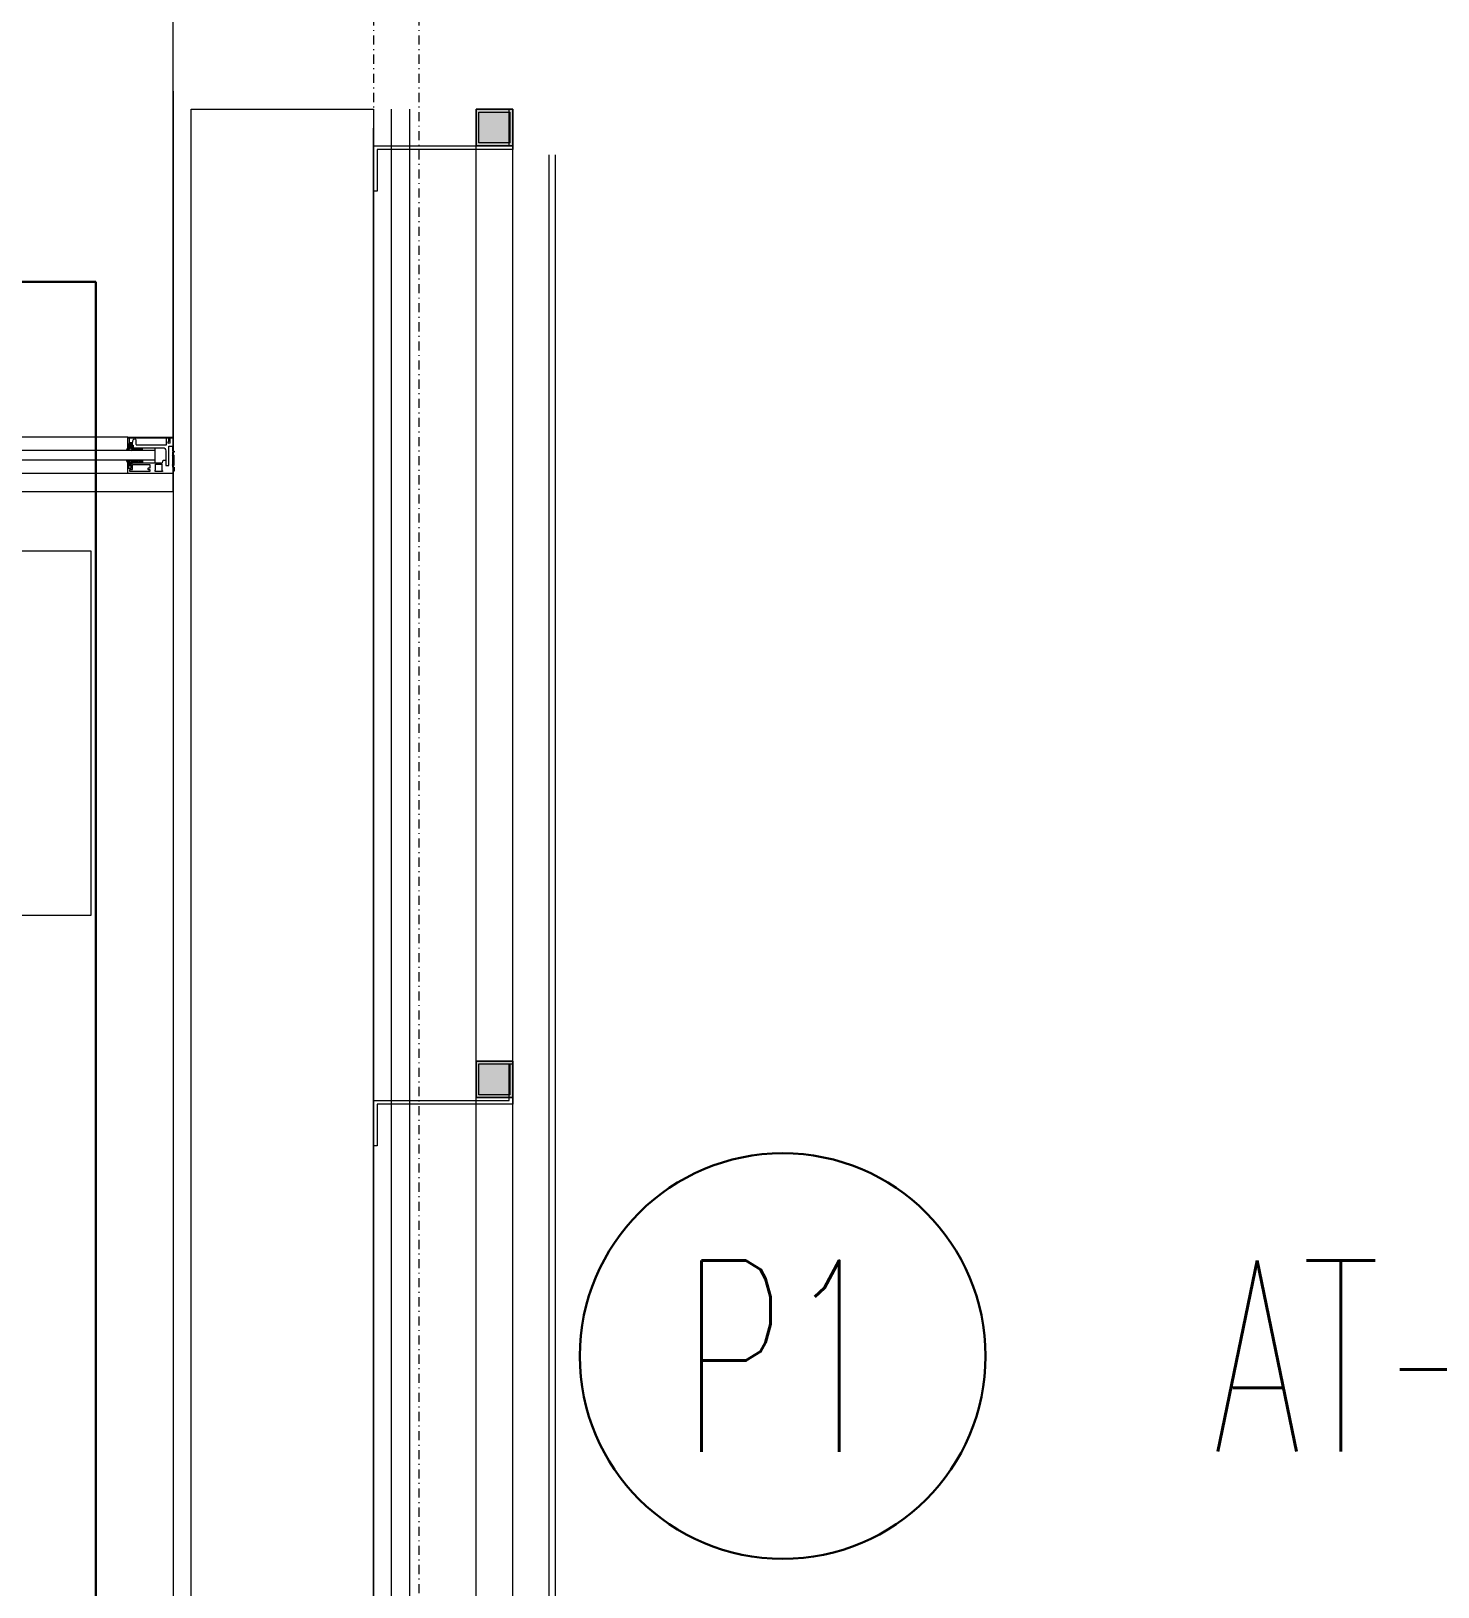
# Model space of a CAD drawing. Extents: x -9058 to 11890, y 0 to 6516.
# Drawn here: x 9817.5 to 9972, y 2613.6 to 2784.5 of the extents above; entities that cross this region are included whole.
import ezdxf
from ezdxf.enums import TextEntityAlignment as Align

# ---------------------------------------------------------------- set-up
doc = ezdxf.new("R2010")
doc.units = 0
doc.header["$MEASUREMENT"] = 0
doc.linetypes.add('DASHDOT', pattern=[1, 0.5, -0.25, 0, -0.25])
doc.layers.get('0').update_dxf_attribs({"color": 9, "lineweight": 9})
for name, color, linetype, lineweight in [('00', 9, 'Continuous', 9), ('05', 9, 'Continuous', 9), ('06D', 9, 'Continuous', 9), ('10', 9, 'Continuous', 9), ('14', 9, 'Continuous', 9), ('15', 9, 'Continuous', 9), ('24', 9, 'DASHDOT', 9), ('33', 9, 'BATTING', 9), ('E-KABLO', 7, 'Continuous', 30), ('E-YAZI', 7, 'Continuous', 30)]:
    doc.layers.add(name, color=color, linetype=linetype, lineweight=lineweight)
doc.styles.add('E-YAZI', font='txttw.shx')
doc.linetypes.add('BATTING', pattern='A,0.0001,-0.1,[134,ltypeshp.shx,S=0.1,R=0,X=-0.1,Y=0],-0.2,[134,ltypeshp.shx,S=0.1,R=180,X=0.1,Y=0],-0.1', length=0.4001)
pattern_1 = [(225, (-4013.78252, -7279.21108), (-0.0883883476, 0.0883883476), []), (135, (-4013.78252, -7279.21108), (0.0883883476, 0.0883883476), [])]

# ---------------------------------------------------------------- blocks, each defined once
blk = doc.blocks.new('p-s-profil')
at = {"layer": '10'}
blk.add_lwpolyline([(9, 15.3), (4.6, 15.3), (4.6, 0.4), (0, 0.4), (0, 0), (5, 0), (5, 14.9), (9, 14.9), (9, 15.3)], dxfattribs=at)
blk.add_lwpolyline([(9, 15.3), (4.6, 15.3), (4.6, 0.4), (0, 0.4), (0, 0), (5, 0), (5, 14.9), (9, 14.9), (9, 15.3)], dxfattribs=at)
blk = doc.blocks.new('p-kutu_profil_40x40')
h = blk.add_hatch(color=256)
h.dxf.hatch_style = 1
h.paths.add_polyline_path([(0, 0), (4, 0), (4, 4), (0, 4)])
h = blk.add_hatch(color=255)
h.dxf.hatch_style = 1
h.paths.add_polyline_path([(0, 0), (4, 0), (4, 4), (0, 4)])
blk.add_lwpolyline([(0, 0), (4, 0), (4, 4), (0, 4)], close=True)
at = {"layer": '10'}
for points in [[(0, 4), (4, 4), (4, 0), (0, 0)], [(0, 4), (4, 4), (4, 0), (0, 0)], [(0, 0), (4, 0), (4, 4), (0, 4)], [(0.3, 3.7), (3.7, 3.7), (3.7, 0.3), (0.3, 0.3)], [(0.3, 3.7), (3.7, 3.7), (3.7, 0.3), (0.3, 0.3)]]:
    blk.add_lwpolyline(points, close=True, dxfattribs=at)
blk = doc.blocks.new('*U807')
at = {"layer": '10'}
h = blk.add_hatch(dxfattribs=at)
h.set_pattern_fill('NET', color=256, angle=315, style=0)
h.set_pattern_definition(pattern_1)
h.paths.add_polyline_path([(-2.88, 4.51), (-2.88, 4.57), (-2.99, 4.61), (-3.03, 4.61), (-3.03, 4.58), (-3.16, 4.58), (-3.16, 4.87), (-3.03, 4.87), (-3.03, 4.84), (-2.88, 4.88), (-2.89, 4.97), (-2.52, 5.14), (-2.52, 5.03), (-2.56, 5.03), (-2.75, 4.87, -0.2599), (-2.52, 4.79), (-2.52, 4.55, -0.382682)])
h.paths.add_polyline_path([(-2.76, 4.75), (-2.76, 4.56, 2.16717)], flags=16)
h = blk.add_hatch(dxfattribs=at)
h.set_pattern_fill('NET', color=256, angle=315, style=0)
h.set_pattern_definition(pattern_1)
h.paths.add_polyline_path([(-1.11, 4.51), (-1.11, 4.57), (-1.01, 4.61), (-0.96, 4.61), (-0.96, 4.58), (-0.84, 4.58), (-0.83, 4.87), (-0.96, 4.87), (-0.96, 4.84), (-1.11, 4.88), (-1.1, 4.97), (-1.48, 5.14), (-1.48, 5.03), (-1.43, 5.03), (-1.24, 4.87, 0.2599), (-1.48, 4.79), (-1.48, 4.55, 0.382682)])
h.paths.add_polyline_path([(-1.24, 4.75), (-1.24, 4.56, -2.16717)], flags=16)
h = blk.add_hatch(dxfattribs=at)
h.set_pattern_fill('NET', color=256, angle=315, style=0)
h.set_pattern_definition([(225, (-4017.50971, -7287.43021), (-0.0883883476, 0.0883883476), []), (135, (-4017.50971, -7287.43021), (0.0883883476, 0.0883883476), [])])
h.paths.add_polyline_path([(-2.83, 3.34), (-2.52, 3.34), (-2.52, 4.38), (-2.83, 4.38)])
h = blk.add_hatch(dxfattribs=at)
h.set_pattern_fill('NET', color=256, angle=315, style=0)
h.set_pattern_definition([(225, (-4017.50971, -7280.92107), (-0.0883883476, 0.0883883476), []), (135, (-4017.50971, -7280.92107), (0.0883883476, 0.0883883476), [])])
h.paths.add_polyline_path([(-1.48, 3.34), (-1.18, 3.34), (-1.18, 4.38), (-1.48, 4.38)])
h = blk.add_hatch(dxfattribs=at)
h.set_pattern_fill('NET', color=256, angle=315, style=0)
h.set_pattern_definition([(225, (-4038.56212, -7284.97416), (-0.0883883476, 0.0883883476), []), (135, (-4038.56212, -7284.97416), (0.0883883476, 0.0883883476), [])])
h.paths.add_polyline_path([(-3.08, -0.11), (-2.01, -0.11), (-2.01, 0.07), (-3.08, 0.07)])
at = {"layer": '06D'}
for points in [[(-3.99, 493.03), (-3.99, 4.95)], [(0.01, 493.03), (0.01, 4.96)]]:
    blk.add_lwpolyline(points, dxfattribs=at)
at = {"layer": '10'}
for points in [[(-2.88, 4.98), (-2.52, 5.14)], [(-1.1, 4.97), (-1.48, 5.14)], [(-3.56, 2.72), (-3.56, 2.56), (-3.8, 2.56), (-3.8, 4.76), (-3.57, 4.76), (-3.57, 4.46), (-3.03, 4.46), (-3.03, 2.56)], [(-3.16, 4.6), (-3.16, 4.87)], [(-2.83, 4.38), (-2.83, 4.38), (-2.5, 4.38)], [(-2.75, 4.87), (-2.56, 5.03), (-2.52, 5.03)], [(-0.89, 4.41), (-0.89, 4.38), (-1.5, 4.38)], [(-1.24, 4.87), (-1.43, 5.03), (-1.48, 5.03)], [(-0.15, 4.81), (-0.6, 4.81), (-0.6, 4.5), (-0.89, 4.5), (-0.89, 4.41), (-1.11, 4.51), (-1.11, 4.57), (-1.01, 4.61), (-0.96, 4.61), (-0.96, 4.58), (-0.71, 4.58), (-0.71, 4.87), (-0.96, 4.87), (-0.96, 4.84), (-1.11, 4.88), (-1.1, 4.97), (0, 4.96), (0, 0)], [(-0.84, 4.58), (-0.83, 4.87)], [(-2.5, 3.34), (-2.83, 3.34)], [(-2.83, 1.97), (-1.18, 1.97)], [(-1.5, 3.34), (-1.18, 3.34)], [(-3.08, 0.07), (-3.08, -0.11), (-2.01, -0.11)], [(-2.01, 0.07), (-2.01, -0.11)]]:
    blk.add_lwpolyline(points, dxfattribs=at)
for points in [[(-1.02, 0.07), (-1.55, 0.07), (-1.55, -0.11), (-1.68, -0.11), (-1.68, 0.07), (-3.33, 0.07), (-3.33, -0.11), (-3.76, -0.11), (-3.76, 0.01), (-4, 0.01), (-4, 4.98), (-2.88, 4.98), (-2.88, 4.87), (-3.06, 4.83), (-3.06, 4.88), (-3.43, 4.88), (-3.43, 4.6), (-2.88, 4.6), (-2.88, 4.45), (-2.83, 4.41), (-2.83, 1.16), (-2.54, 1.09), (-2.54, 0.79), (-3.14, 0.79), (-3.14, 0.47), (-1.02, 0.47)], [(-2.98, 1.92), (-2.98, 1.24), (-3.68, 1.24), (-3.72, 1.17), (-3.8, 1.17), (-3.8, 1.98), (-3.66, 1.98), (-3.6, 1.92)]]:
    blk.add_lwpolyline(points, close=True, dxfattribs=at)
for points in [[(-2.76, 4.56), (-2.76, 4.75, -1)], [(-1.18, 4.38), (-1.18, 1.12, -0.414214), (-1.51, 0.79), (-2.54, 0.79)], [(-1.24, 4.56), (-1.24, 4.75, 1)], [(-0.89, 4.5), (-0.31, 4.38, -0.833203), (-0.32, 4.07, -0.447088)], [(-0.32, 4.07), (-0.77, 4.07, 0.414214), (-0.87, 3.96), (-0.87, 0.71), (-0.14, 0.71)], [(-0.5, 0.46), (-0.14, 0.46), (-0.14, 4.78), (-0.11, 4.78, 0.561743), (-0.1, 4.86, 0.595966), (-0.15, 4.81, -2.204878)], [(-3.03, 2.56), (-3.44, 2.56), (-3.44, 2.72, 1), (-3.56, 2.72, -1)], [(0, 0), (-0.14, 0), (-0.14, 0.34), (-0.62, 0.34, -1), (-0.62, 0.55)], [(-0.62, 0.55, -0.305404), (-0.5, 0.46, -5.773092)]]:
    blk.add_lwpolyline(points, format="xyb", dxfattribs=at)
for centre, radius, start, end in [((-2.72, 4.73), 0.273, 233.5711, 324.0262), ((-2.68, 4.66), 0.125, 229.5402, 130.4598), ((-2.7, 4.62), 0.253, 35.8742, 101.3324), ((-1.29, 4.62), 0.253, 78.6676, 144.1258), ((-1.28, 4.73), 0.273, 215.9738, 306.4289), ((-1.32, 4.66), 0.125, 49.5402, 310.4598)]:
    blk.add_arc(centre, radius, start, end, dxfattribs=at)
at = {"layer": '15'}
for points in [[(-2.5, 496.02), (-2.5, 1.96)], [(-1.5, 1.96), (-1.5, 496.02)]]:
    blk.add_lwpolyline(points, dxfattribs=at)
blk = doc.blocks.new('p-dolay-porschee')
blk.add_lwpolyline([(0, 0), (100, 0), (100, -100), (0, -100)], close=True)

msp = doc.modelspace()

# ---------------------------------------------------------------- linework, layer by layer
at = {"layer": '00'}
msp.add_lwpolyline([(9835.06, 2535.87), (9835.06, 2567.87), (9835.06, 2751.43), (9835.06, 2775.87), (9855.06, 2775.87), (9855.06, 2567.87), (9855.06, 2535.87), (9835.06, 2535.87)], dxfattribs=at)
at = {"layer": '06D'}
for points in [[(9859.06, 2535.87), (9859.06, 2775.87)], [(9866.36, 2535.87), (9866.36, 2775.87)], [(9870.36, 2535.87), (9870.36, 2775.87)], [(9855.06, 2535.87), (9855.06, 2773.79)]]:
    msp.add_lwpolyline(points, dxfattribs=at)
at = {"layer": '10'}
for points in [[(9874.36, 2535.87), (9874.36, 2770.87)], [(9875.06, 2535.87), (9875.06, 2770.87)]]:
    msp.add_lwpolyline(points, dxfattribs=at)
at = {"layer": '14'}
msp.add_lwpolyline([(9833.06, 2777.87), (9833.06, 2533.87)], dxfattribs=at)
at = {"layer": '24', "ltscale": 2}
for points in [[(9755.06, 4008.37), (9755.06, 3968.37), (9855.06, 3968.37), (9855.06, 2535.87)], [(9960.06, 4008.37), (9960.06, 3968.37), (9860.06, 3968.37), (9860.06, 2535.87)]]:
    msp.add_lwpolyline(points, dxfattribs=at)
at = {"layer": '33', "ltscale": 0.2, "flags": 128}
msp.add_lwpolyline([(9857.06, 2535.87), (9857.06, 2775.87)], dxfattribs=at)
at = {"layer": 'E-KABLO', "color": 7, "linetype": 'Continuous'}
msp.add_circle((9900.02, 2638.91, 0), 22.28, dxfattribs=at)
at = {"layer": 'E-YAZI', "color": 4}
for p, q in [((9590.3, 2756.92), (9824.57, 2756.92)), ((9824.57, 2756.92), (9824.57, 2588.89))]:
    msp.add_line(p, q, dxfattribs=at)

# ---------------------------------------------------------------- block references
at = {"xscale": -1, "rotation": 270}
for p in [(9855.06, 2766.87), (9855.06, 2662)]:
    msp.add_blockref('p-s-profil', p, dxfattribs=at)
at = {"rotation": 270}
for p in [(9866.36, 2775.87), (9866.36, 2671.3)]:
    msp.add_blockref('p-kutu_profil_40x40', p, dxfattribs=at)
at = {"layer": '05', "xscale": -0.4, "yscale": 1.8}
msp.add_blockref('p-dolay-porschee', (9833.06, 2913.87), dxfattribs=at)
at = {"layer": '05', "xscale": -0.4, "yscale": 4.8, "rotation": 90}
msp.add_blockref('p-dolay-porschee', (9344.07, 2727.33), dxfattribs=at)
at = {"layer": '10', "rotation": 90}
msp.add_blockref('*U807', (9833.06, 2739.87), dxfattribs=at)

# ---------------------------------------------------------------- texts
at = {"layer": 'E-KABLO', "color": 3, "linetype": 'Continuous', "style": 'E-YAZI', "width": 0.6}
msp.add_text('P1', height=21, dxfattribs=at).set_placement((9900.02, 2638.91, 0), align=Align.MIDDLE_CENTER)
at = {"layer": 'E-YAZI', "color": 3, "style": 'E-YAZI', "width": 0.6}
msp.add_text('AT-P-1K', height=21, dxfattribs=at).set_placement((9947.28, 2628.42))

doc.saveas('drawing.dxf')
